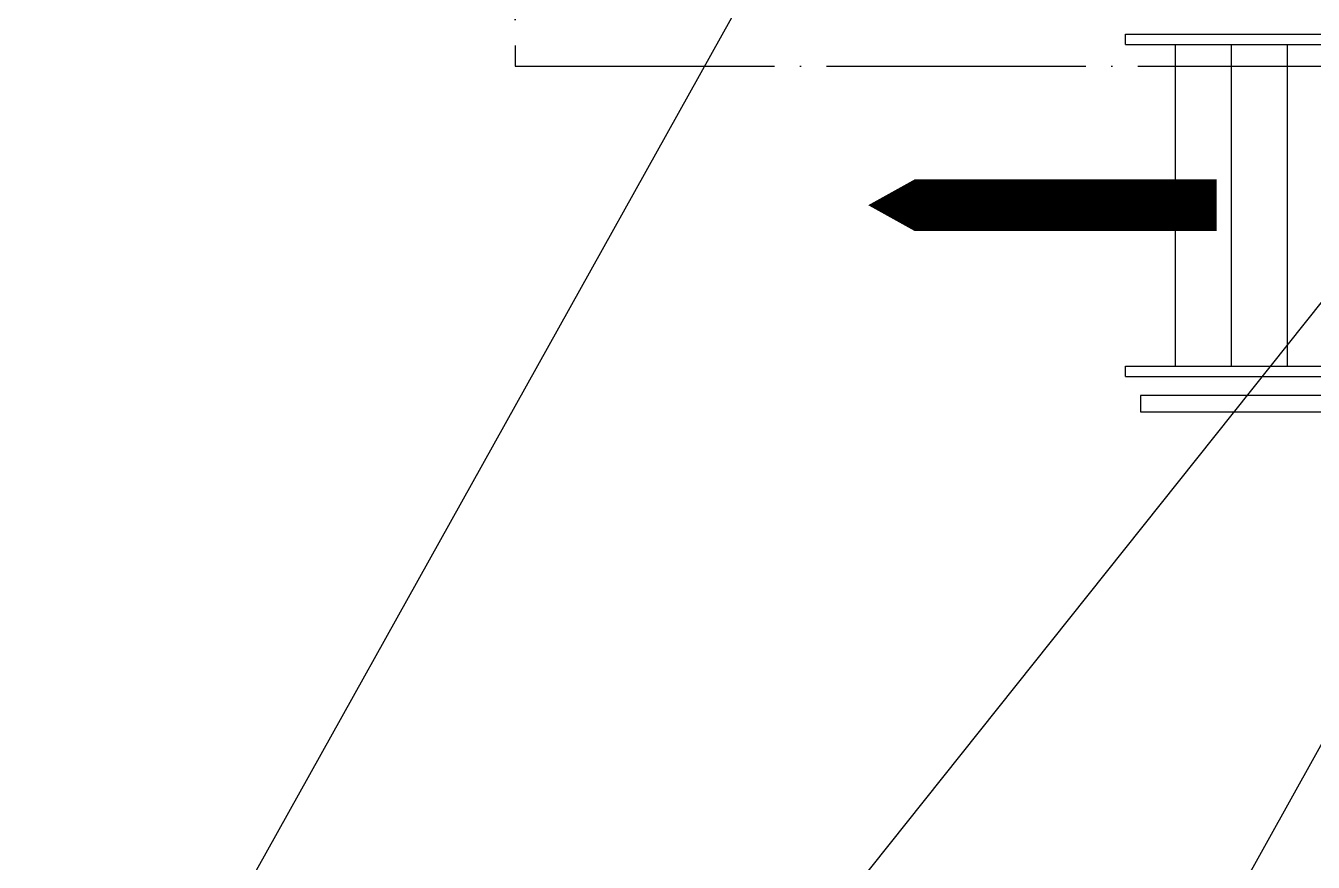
# Model space of a CAD drawing. Header units: millimetres. Extents: x 1084702 to 1166801, y 36632 to 124519.
# Drawn here: x 1104632 to 1107734, y 89674 to 91690 of the extents above; entities that cross this region are included whole.
import ezdxf

# ---------------------------------------------------------------- set-up
doc = ezdxf.new("R2010")
doc.units = ezdxf.units.MM
doc.header["$LTSCALE"] = 250
doc.linetypes.add('CENTER', pattern=[3, 2.5, -0.25, 0, -0.25])
doc.layers.get('0').update_dxf_attribs({"color": 255})
for name, color, linetype in [('%posline', 240, 'Continuous'), ('%symbol', 1, 'Continuous'), ('SAFECO3', 80, 'Continuous')]:
    doc.layers.add(name, color=color, linetype=linetype)
doc.styles.add('ROMANS', font='ROMANS.shx', dxfattribs={"height": 100})
doc.dimstyles.new('dott', dxfattribs={"dimscale": 100, "dimtxt": 150, "dimasz": 0.01, "dimexe": 0.5, "dimexo": 1, "dimgap": 1, "dimtad": 1, "dimdsep": 46, "dimtxsty": 'ROMANS', "dimcen": 1.5, "dimclrd": 1, "dimclre": 1, "dimclrt": 2, "dimazin": 2, "dimtfac": 1, "dimtmove": 2, "dimatfit": 3, "dimldrblk": 'DOT', "dimfxl": 1, "dimtvp": 100, "dimtolj": 1, "dimarcsym": 0})

# ---------------------------------------------------------------- blocks, each defined once
blk = doc.blocks.new('A.3.1_SYMB')
at = {"layer": 'SAFECO3'}
blk.add_lwpolyline([(0, 0, 0, 360, 0), (-324, 0, 150, 150, 0), (-1008, 0, 150, 150, 0)], format="xyseb", dxfattribs=at)
blk = doc.blocks.new('_Dot')
at = {"color": 0, "linetype": 'ByBlock', "lineweight": -2}
blk.add_line((-0.5, 0), (-1, 0), dxfattribs=at)
at = {"color": 0, "linetype": 'ByBlock', "const_width": 0.5}
blk.add_lwpolyline([(-0.25, 0, 1), (0.25, 0, 1)], format="xyb", close=True, dxfattribs=at)
blk = doc.blocks.new('Wheelhouse_B4_1')
at = {"linetype": 'CENTER'}
for p, q in [((116223.4, 42293.4), (116223.4, 36993.4)), ((116223.4, 36993.4), (118304.9, 36993.4))]:
    blk.add_line(p, q, dxfattribs=at)
for p, q in [((117694.6, 37045.6), (117694.6, 37070.6)), ((117694.6, 37070.6), (119304.9, 37070.6)), ((117694.6, 37045.6), (119304.9, 37045.6)), ((117814.7, 36270.6), (117814.7, 37045.6)), ((117949.7, 36270.6), (117949.7, 37045.6)), ((118084.7, 36270.6), (118084.7, 37045.6)), ((117694.6, 36245.6), (117694.6, 36270.6)), ((117694.6, 36270.6), (119304.9, 36270.6)), ((117694.6, 36245.6), (119304.9, 36245.6)), ((117730.1, 36199.8), (117730.1, 36159.8)), ((119304.9, 36199.8), (117730.1, 36199.8)), ((117730.1, 36159.8), (119304.9, 36159.8))]:
    blk.add_line(p, q)

msp = doc.modelspace()

# ---------------------------------------------------------------- block references
at = {"layer": '%symbol', "xscale": -0.8333333333329453, "yscale": 0.8333333333329453, "zscale": 0.8333333333329453}
msp.add_blockref('A.3.1_SYMB', (1106661.9, 91257.3), dxfattribs=at)
msp.add_blockref('Wheelhouse_B4_1', (989587.7, 54599.2))

# ---------------------------------------------------------------- leaders
at = {"layer": '%posline', "linetype": 'ByBlock'}
for points in [[(1107365, 93562.4), (1104632, 88658.2)], [(1109621.6, 93317.7), (1107030.4, 88658.2)], [(1108268.1, 91669.8), (1105868.7, 88658.2)]]:
    msp.add_leader(points, dimstyle='dott', override={"dimasz": 2, "dimgap": 1, "dimtad": 0, "dimclrd": 256}, dxfattribs=at)

doc.saveas('drawing.dxf')
